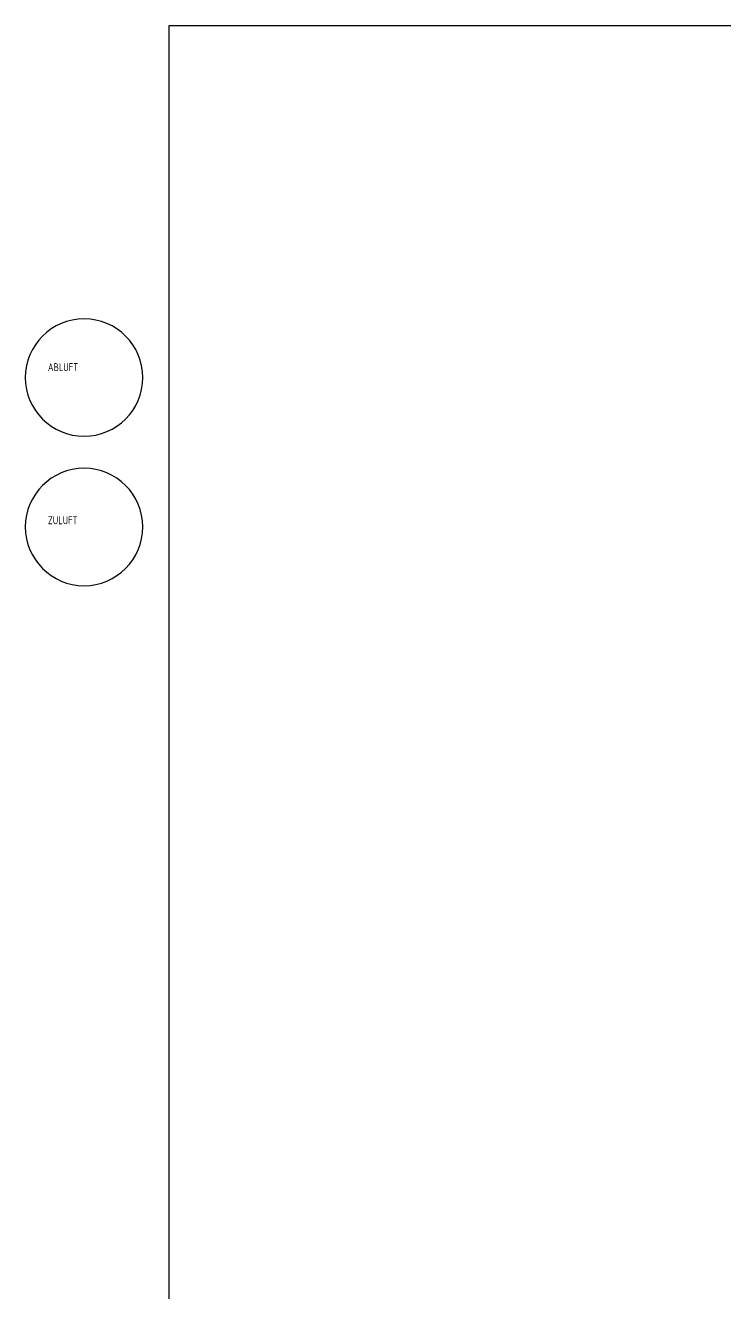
# Model space of a CAD drawing. Extents: x -85 to 7936, y -77 to 3090.
# Drawn here: x 1653 to 2308, y 1902 to 3090 of the extents above; entities that cross this region are included whole.
import ezdxf
from ezdxf.enums import TextEntityAlignment as Align

# ---------------------------------------------------------------- set-up
doc = ezdxf.new("R2010")
doc.units = 0
doc.header["$LTSCALE"] = 120
doc.layers.get('0').update_dxf_attribs({"linetype": 'CONTINUOUS'})
doc.styles.add('SMALL', font='ISO.SHX', dxfattribs={"height": 12.5})

msp = doc.modelspace()

# ---------------------------------------------------------------- linework, layer by layer
at = {"color": 252, "linetype": 'Continuous'}
for p, q in [((1787.5, 3090), (3857.5, 3090)), ((1787.5, 1510), (1787.5, 3090))]:
    msp.add_line(p, q, dxfattribs=at)
for centre, start, end in [((1707.8, 2760), 0, 180), ((1707.8, 2760), 180, 0), ((1707.8, 2620), 0, 180), ((1707.8, 2620), 180, 0)]:
    msp.add_arc(centre, 55, start, end, dxfattribs=at)

# ---------------------------------------------------------------- texts
at = {"color": 252, "style": 'SMALL', "width": 0.871429}
for s, p in [('ABLUFT', (1673.9, 2773.5)), ('ZULUFT', (1673.9, 2630.1))]:
    msp.add_text(s, height=7.5, dxfattribs=at).set_placement(p, align=Align.TOP_LEFT)

doc.saveas('drawing.dxf')
